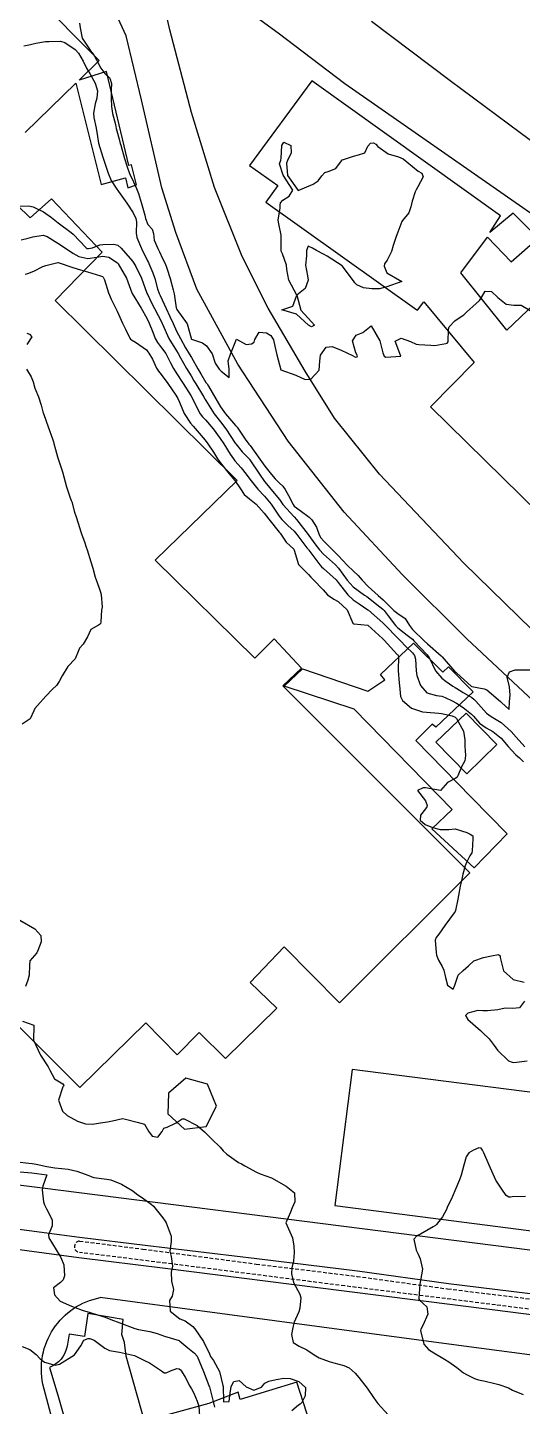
# Model space of a CAD drawing. Header units: metres. Extents: x 292545 to 299085, y 7450245 to 7463078.
# Drawn here: x 297158.7 to 297224.8, y 7452200.7 to 7452385 of the extents above; entities that cross this region are included whole.
import ezdxf

# ---------------------------------------------------------------- set-up
doc = ezdxf.new("R2010")
doc.units = ezdxf.units.M
doc.linetypes.add('DASHED', pattern=[0.75, 0.5, -0.25])
for name, color, linetype in [('Canteiro', 45, 'DASHED'), ('Curvas de Nivel 1m', 11, 'Continuous'), ('Curvas de Nivel 5m', 15, 'Continuous'), ('Edificações', 30, 'Continuous'), ('Vias Primárias', 230, 'Continuous')]:
    doc.layers.add(name, color=color, linetype=linetype)

msp = doc.modelspace()

# ---------------------------------------------------------------- linework, layer by layer
at = {"layer": 'Canteiro'}
msp.add_lwpolyline([(297273.08, 7452207.89), (297248.73, 7452210.75), (297221.26, 7452214.24), (297201.11, 7452216.78), (297177.21, 7452219.82), (297165.66, 7452221.26, -0.883015), (297165.66, 7452222.78), (297174.12, 7452221.71), (297189.28, 7452219.71), (297202.73, 7452218.06), (297214.86, 7452216.39), (297227.6, 7452214.84), (297241.47, 7452213.07), (297255.76, 7452211.26), (297265.94, 7452210.26), (297272.73, 7452209.78), (297273.08, 7452207.89)], format="xyb", dxfattribs=at)
at = {"layer": 'Curvas de Nivel 1m', "flags": 128}
for points, elevation in [([(297165.67, 7452385.56), (297165.75, 7452384.94), (297166.01, 7452383.56), (297167.09, 7452381.96), (297167.45, 7452381.55), (297167.93, 7452380.69), (297168.51, 7452379.54), (297169.06, 7452378.85), (297169.73, 7452378.2), (297169.92, 7452377.52), (297169.91, 7452376.64), (297169.91, 7452375.52), (297169.93, 7452374.45), (297170.08, 7452373.51), (297170.47, 7452372.01), (297170.58, 7452371.51), (297170.65, 7452371.2), (297170.95, 7452370.06), (297171.11, 7452369.5), (297171.19, 7452369.25), (297171.68, 7452367.49), (297172.01, 7452366.38), (297172.34, 7452365.49), (297172.88, 7452364.35), (297173.29, 7452363.48), (297173.53, 7452362.81), (297173.96, 7452361.47), (297174.38, 7452359.91), (297174.5, 7452359.46), (297174.81, 7452358.66), (297175.38, 7452358.03), (297175.54, 7452357.45), (297175.66, 7452356.58), (297176.14, 7452355.44), (297176.34, 7452355.01), (297176.76, 7452354.1), (297177.11, 7452353.43), (297177.35, 7452352.82), (297177.79, 7452351.42), (297178.19, 7452349.94), (297178.3, 7452349.41), (297178.58, 7452347.51), (297178.61, 7452347.41), (297178.68, 7452347.3), (297180.06, 7452345.4), (297180.57, 7452343.46), (297180.59, 7452343.39), (297180.63, 7452343.35), (297182.11, 7452342.85), (297182.62, 7452342.43), (297183.37, 7452341.35), (297183.81, 7452340.13), (297184.31, 7452339.34), (297184.58, 7452339.07), (297185.67, 7452338.23), (297185.64, 7452339.33), (297185.51, 7452340.42), (297185.86, 7452341.33), (297186.63, 7452343.31), (297187.93, 7452342.6), (297188.63, 7452342.71), (297188.99, 7452342.93), (297189.11, 7452343.29), (297189.67, 7452344.25), (297190.64, 7452344.19), (297191.21, 7452343.84), (297191.59, 7452343.26), (297191.76, 7452342.39), (297192.03, 7452341.25), (297192.58, 7452339.24), (297194.58, 7452338.51), (297195.82, 7452337.96), (297196.57, 7452337.99), (297197.68, 7452339.18), (297197.8, 7452340.38), (297197.85, 7452341.18), (297198.62, 7452342.25), (297199.42, 7452342.36), (297200.61, 7452341.86), (297202.16, 7452341.13), (297202.46, 7452340.98), (297202.6, 7452340.93), (297202.76, 7452340.96), (297202.81, 7452341.12), (297202.61, 7452341.51), (297202.13, 7452343.13), (297202.64, 7452343.88), (297203.52, 7452344.23), (297204.65, 7452345.1), (297205.81, 7452343.09), (297206.2, 7452341.5), (297206.37, 7452341.08), (297206.6, 7452340.94), (297208.6, 7452341.05), (297207.83, 7452343.06), (297208.64, 7452343.45), (297209.88, 7452343.04), (297210.63, 7452342.66), (297211.02, 7452342.63), (297212.63, 7452342.51), (297213.13, 7452342.5), (297214.63, 7452342.75), (297214.81, 7452342.8), (297214.93, 7452342.98), (297214.96, 7452344.66), (297215.08, 7452344.98), (297215.84, 7452345.8), (297216.67, 7452346.37), (297217.03, 7452346.6), (297217.39, 7452346.95), (297218.69, 7452348.11), (297219.13, 7452348.49), (297219.39, 7452348.92), (297219.86, 7452349.77), (297220.71, 7452349.69), (297221.56, 7452348.9), (297222.69, 7452347.99), (297223.69, 7452347.87), (297224.69, 7452347.87), (297226.44, 7452346.84)], 692), ([(297158.21, 7452382.54), (297159.1, 7452382.74), (297159.84, 7452382.89), (297161.11, 7452383.11), (297161.59, 7452383.13), (297163.11, 7452383.18), (297163.71, 7452382.99), (297165.09, 7452382.07), (297165.53, 7452381.57), (297166.14, 7452380.49), (297166.59, 7452379.55), (297167.06, 7452378.85), (297167.76, 7452377.54), (297168.05, 7452376.52), (297167.99, 7452375.54), (297167.77, 7452374.78), (297167.53, 7452373.54), (297167.58, 7452372.95), (297167.9, 7452371.54), (297168.07, 7452370.42), (297168.21, 7452369.54), (297168.77, 7452367.68), (297168.83, 7452367.53), (297168.92, 7452367.27), (297169.49, 7452365.52), (297169.91, 7452364.54), (297170.57, 7452363.5), (297170.87, 7452363.08), (297171.98, 7452361.49), (297172.83, 7452360.22), (297173.18, 7452359.48), (297173.26, 7452359.03), (297173.23, 7452357.48), (297173.34, 7452356.93), (297173.94, 7452355.47), (297174.76, 7452353.8), (297174.87, 7452353.57), (297174.92, 7452353.46), (297175.47, 7452352.18), (297175.71, 7452351.45), (297176.1, 7452350.05), (297176.3, 7452349.44), (297176.42, 7452349.16), (297176.69, 7452348.6), (297177.23, 7452347.42), (297177.72, 7452346.36), (297178.16, 7452345.41), (297178.64, 7452344.4), (297179.15, 7452343.4), (297179.84, 7452342.17), (297180.31, 7452341.39), (297180.61, 7452340.88), (297181.48, 7452339.38), (297181.89, 7452338.68), (297182.56, 7452337.56), (297182.7, 7452337.36), (297182.89, 7452337.03), (297183.88, 7452335.35), (297184.52, 7452334.3), (297185.19, 7452333.33), (297186.5, 7452331.79), (297186.73, 7452331.55), (297186.91, 7452331.31), (297187.8, 7452329.97), (297188.3, 7452329.29), (297188.38, 7452329.2), (297188.46, 7452329.1), (297189.75, 7452327.28), (297190.43, 7452326.36), (297191.33, 7452325.26), (297191.82, 7452324.67), (297192.4, 7452324.1), (297192.85, 7452323.69), (297193.16, 7452323.24), (297193.6, 7452322.44), (297194.22, 7452321.22), (297194.37, 7452321.03), (297195.15, 7452320.42), (297196.35, 7452319.54), (297196.72, 7452319.19), (297197.35, 7452318.21), (297197.71, 7452317.18), (297197.92, 7452316.78), (297198.31, 7452316.32), (297199.47, 7452315.16), (297200.29, 7452314.38), (297201.45, 7452313.14), (297202.26, 7452312.31), (297202.89, 7452311.75), (297203.42, 7452311.11), (297204.24, 7452310.28), (297205.56, 7452309.09), (297206.22, 7452308.48), (297207.68, 7452307.07), (297208.2, 7452306.65), (297209.16, 7452306.01), (297209.78, 7452305.04), (297210.18, 7452304.54), (297211.74, 7452303.01), (297212.15, 7452302.62), (297214, 7452300.99), (297214.13, 7452300.86), (297215.79, 7452298.96), (297215.95, 7452298.82), (297216.1, 7452298.69), (297218.02, 7452296.94), (297218.08, 7452296.91), (297219.76, 7452296.59), (297220.08, 7452296.44), (297221.93, 7452294.89), (297222.06, 7452294.78), (297223.08, 7452293.85), (297223.14, 7452294.88), (297223.22, 7452295.73), (297223.14, 7452296.88), (297222.83, 7452298.15), (297223.14, 7452298.88), (297223.86, 7452299.12), (297224.11, 7452299.14), (297225.82, 7452299.13)], 693), ([(297157.39, 7452361.12), (297158.85, 7452361.16), (297159.45, 7452361.04), (297160.83, 7452360.37), (297161.92, 7452359.61), (297162.82, 7452358.9), (297164.54, 7452357.58), (297164.8, 7452357.35), (297166.54, 7452355.55), (297166.67, 7452355.45), (297166.77, 7452355.43), (297166.88, 7452355.44), (297167.38, 7452355.54), (297168.39, 7452355.92), (297168.78, 7452355.98), (297170.27, 7452356.02), (297170.78, 7452355.89), (297171.25, 7452355.5), (297172.76, 7452353.76), (297172.94, 7452353.48), (297173.17, 7452353.06), (297173.93, 7452351.47), (297174.68, 7452349.49), (297174.69, 7452349.46), (297174.7, 7452349.42), (297175.35, 7452348.11), (297175.69, 7452347.44), (297176.65, 7452345.55), (297176.71, 7452345.43), (297176.76, 7452345.32), (297177.61, 7452343.42), (297178.62, 7452341.77), (297178.85, 7452341.41), (297179.17, 7452340.84), (297179.98, 7452339.4), (297180.57, 7452338.43), (297180.96, 7452337.78), (297181.2, 7452337.38), (297182.21, 7452335.69), (297182.4, 7452335.36), (297182.44, 7452335.27), (297182.53, 7452335.13), (297183.66, 7452333.35), (297184.5, 7452332.26), (297185.22, 7452331.33), (297186.46, 7452329.45), (297186.55, 7452329.32), (297187.4, 7452328.26), (297188.38, 7452327.29), (297188.41, 7452327.26), (297188.44, 7452327.21), (297189.7, 7452325.28), (297190.4, 7452324.3), (297190.86, 7452323.73), (297191.24, 7452323.26), (297192.38, 7452321.88), (297192.64, 7452321.51), (297192.84, 7452321.24), (297194.35, 7452319.58), (297194.67, 7452319.22), (297195.92, 7452317.61), (297196.23, 7452317.2), (297196.32, 7452317.08), (297197.11, 7452315.99), (297197.75, 7452315.18), (297198.29, 7452314.6), (297199.87, 7452313.15), (297200.27, 7452312.72), (297201.45, 7452311.14), (297202.24, 7452310.23), (297203.74, 7452309.11), (297204.05, 7452308.93), (297204.22, 7452308.82), (297205.41, 7452307.88), (297206.2, 7452307.24), (297206.36, 7452307.08), (297206.9, 7452306.37), (297207.89, 7452305.06), (297208.18, 7452304.76), (297209.43, 7452303.77), (297210.16, 7452303.21), (297210.34, 7452303.03), (297212.13, 7452301.13), (297212.23, 7452301.01), (297212.38, 7452300.76), (297213.23, 7452299), (297214.09, 7452298.04), (297214.68, 7452297.58), (297215.54, 7452296.97), (297215.87, 7452296.76), (297216.08, 7452296.63), (297216.91, 7452296.12), (297218.07, 7452295.42), (297218.36, 7452295.23), (297218.63, 7452294.93), (297220.04, 7452293.36), (297220.68, 7452292.9), (297222.02, 7452292.08), (297223.35, 7452290.88), (297224, 7452290.13), (297225.17, 7452288.85)], 694), ([(297158.39, 7452352), (297158.74, 7452352.1), (297159.55, 7452352.44), (297160.75, 7452353.04), (297161.16, 7452353.2), (297162.75, 7452353.57), (297162.79, 7452353.56), (297164.75, 7452352.91), (297165.79, 7452352.61), (297166.74, 7452352.34), (297168.48, 7452351.79), (297168.73, 7452351.72), (297168.82, 7452351.62), (297168.87, 7452351.53), (297168.99, 7452351.27), (297169.53, 7452349.52), (297169.88, 7452348.7), (297170.49, 7452347.5), (297170.68, 7452347.09), (297171.41, 7452345.49), (297171.83, 7452344.68), (297172.39, 7452343.48), (297172.49, 7452343.34), (297172.63, 7452343.25), (297173.16, 7452342.94), (297174.62, 7452341.91), (297174.8, 7452341.65), (297174.92, 7452341.46), (297175.4, 7452340.65), (297175.97, 7452339.44), (297176.2, 7452339.05), (297176.57, 7452338.61), (297177.46, 7452337.42), (297178.54, 7452335.85), (297178.8, 7452335.41), (297179.03, 7452334.91), (297179.66, 7452333.4), (297180.5, 7452332.11), (297180.83, 7452331.72), (297181.13, 7452331.38), (297182.47, 7452329.85), (297182.83, 7452329.36), (297183.59, 7452328.21), (297184.12, 7452327.34), (297184.44, 7452326.84), (297185.64, 7452325.33), (297186.41, 7452324.45), (297187.17, 7452323.31), (297187.66, 7452322.58), (297188.38, 7452321.97), (297189.25, 7452321.28), (297190.35, 7452320.06), (297190.96, 7452319.26), (297192.33, 7452317.53), (297192.46, 7452317.39), (297192.57, 7452317.25), (297193.26, 7452316.18), (297194.3, 7452315.24), (297194.32, 7452315.22), (297194.37, 7452315.15), (297194.94, 7452313.21), (297196.26, 7452311.87), (297196.58, 7452311.52), (297196.89, 7452311.19), (297198.23, 7452309.83), (297198.82, 7452309.16), (297199.63, 7452308.57), (297200.21, 7452308.25), (297201.44, 7452307.14), (297202.19, 7452305.39), (297202.34, 7452305.28), (297204.18, 7452305.11), (297204.21, 7452305.1), (297206.16, 7452303.3), (297206.38, 7452303.08), (297208.13, 7452301.19), (297208.2, 7452301.13), (297208.25, 7452301.06), (297208.27, 7452300.92), (297208.24, 7452299.06), (297208.39, 7452297.36), (297208.43, 7452297.05), (297208.58, 7452295.57), (297208.81, 7452295.05), (297210.05, 7452294.01), (297211.52, 7452293.54), (297212.04, 7452293.46), (297213.69, 7452293.35), (297214.04, 7452293.31), (297215.46, 7452292.97), (297215.87, 7452292.8), (297216.03, 7452292.64), (297216.98, 7452290.95), (297217.17, 7452289.77), (297217.14, 7452288.95), (297217.25, 7452287.66), (297217.14, 7452286.95), (297216.72, 7452286.18), (297216.22, 7452284.96), (297216.12, 7452284.77), (297215.94, 7452284.67), (297214.83, 7452284.08), (297213.91, 7452282.99), (297211.92, 7452283.37), (297211.59, 7452283.34), (297210.81, 7452283.02), (297211.9, 7452281.62), (297212.12, 7452281.01), (297212.09, 7452280.81), (297211.89, 7452280.55), (297211.21, 7452279.69), (297211.2, 7452279.02), (297211.86, 7452278.45), (297212.82, 7452278.04), (297213.85, 7452277.79), (297215.02, 7452277.81), (297215.86, 7452277.86), (297217.41, 7452277.38), (297217.85, 7452277.18), (297218.23, 7452276.94), (297218.24, 7452276.53), (297218.13, 7452274.94), (297218.09, 7452274.66), (297217.81, 7452274.28), (297217.36, 7452273.38), (297217.21, 7452272.95), (297216.9, 7452271.83), (297216.7, 7452270.95), (297216.51, 7452270.21), (297216.31, 7452268.95), (297216.24, 7452268.46), (297215.9, 7452266.96), (297215.86, 7452266.82), (297215.72, 7452266.65), (297214.5, 7452264.98), (297213.69, 7452263.78), (297213.34, 7452263.34), (297213.2, 7452262.99), (297213.32, 7452261.33), (297213.35, 7452260.99), (297213.65, 7452260.33), (297214.11, 7452259.46), (297214.35, 7452258.98), (297214.59, 7452258.01), (297214.86, 7452256.98), (297215.6, 7452256.47), (297215.82, 7452256.97), (297216.26, 7452258.33), (297216.91, 7452258.95), (297217.64, 7452259.58), (297218.35, 7452260.23), (297219.65, 7452260.67), (297220.71, 7452260.9), (297221.65, 7452261.08), (297221.86, 7452260.89), (297221.87, 7452260.67), (297222.3, 7452258.88), (297223.62, 7452257.74), (297225.08, 7452257.38)], 696), ([(297158.64, 7452344.15), (297158.99, 7452344), (297159.27, 7452343.64), (297158.62, 7452342.6)], 697), ([(297158.58, 7452339.31), (297159.22, 7452338.29), (297159.45, 7452337.64), (297159.71, 7452336.78), (297160.18, 7452335.63), (297160.53, 7452334.53), (297160.76, 7452333.62), (297160.88, 7452333.25), (297161.49, 7452331.61), (297162.04, 7452330.03), (297162.19, 7452329.6), (297162.25, 7452329.39), (297162.45, 7452328.6), (297162.71, 7452327.6), (297162.84, 7452327.2), (297163.38, 7452325.59), (297163.74, 7452324.25), (297163.92, 7452323.58), (297164.38, 7452322.27), (297164.57, 7452321.77), (297164.62, 7452321.58), (297164.99, 7452320.2), (297165.21, 7452319.57), (297165.5, 7452318.73), (297165.84, 7452317.56), (297165.96, 7452317.19), (297166.31, 7452316.22), (297166.55, 7452315.55), (297166.68, 7452315.17), (297167.17, 7452313.55), (297167.43, 7452312.71), (297167.75, 7452311.54), (297167.87, 7452311.15), (297168.24, 7452310.17), (297168.47, 7452309.53), (297168.56, 7452309.19), (297168.69, 7452307.53), (297168.61, 7452307.11), (297168.53, 7452305.53), (297168.45, 7452305.26), (297168.18, 7452305.11), (297167.19, 7452304.52), (297166.74, 7452303.55), (297166.14, 7452302.58), (297165.65, 7452302.05), (297165.47, 7452301.57), (297165.08, 7452300.62), (297164.11, 7452299.58), (297163.36, 7452298.32), (297162.95, 7452297.59), (297162.61, 7452297.06), (297162.07, 7452296.55), (297161.17, 7452295.61), (297160.05, 7452294.37), (297159.7, 7452293.98), (297159.54, 7452293.63), (297159.08, 7452292.59), (297158.02, 7452291.89)], 697), ([(297157.7, 7452265.65), (297159.69, 7452264.51), (297160.51, 7452263.62), (297160.53, 7452262.76), (297160.11, 7452261.63), (297159.97, 7452261.3), (297159.65, 7452260.96), (297159.04, 7452260.24), (297158.99, 7452259.64), (297158.92, 7452258.33), (297158.75, 7452257.64), (297158.43, 7452256.81)], 697), ([(297225.15, 7452254.85), (297224.47, 7452253.96), (297223.57, 7452253.86), (297222.56, 7452253.89), (297221.57, 7452253.69), (297220.2, 7452253.54), (297219.57, 7452253.57), (297218.89, 7452253.6), (297217.57, 7452253.25), (297217.23, 7452252.95), (297217.55, 7452252.41), (297219.25, 7452250.92), (297219.53, 7452250.67), (297220.4, 7452249.79), (297221.07, 7452248.9), (297221.5, 7452248.31), (297223.01, 7452246.87), (297223.48, 7452246.68), (297223.69, 7452246.66), (297225.48, 7452246.85)], 696), ([(297158.05, 7452252.15), (297159.54, 7452251.63), (297159.51, 7452249.63), (297160.46, 7452247.62), (297161.47, 7452246.08), (297161.71, 7452245.61), (297162.32, 7452244.47), (297163.44, 7452243.78), (297163.56, 7452243.58), (297163.53, 7452243.49), (297163.44, 7452243.38), (297162.84, 7452241.59), (297163.4, 7452240.14), (297164.03, 7452239.57), (297165.39, 7452238.82), (297166.47, 7452238.46), (297167.38, 7452238.41), (297168.45, 7452238.59), (297169.39, 7452238.73), (297170.06, 7452238.83), (297171.39, 7452239.16), (297171.79, 7452239.09), (297173.38, 7452238.65), (297174.35, 7452238.42), (297174.89, 7452237.45), (297175.36, 7452236.8), (297176.13, 7452236.66), (297176.72, 7452237.43), (297176.94, 7452237.86), (297177.38, 7452237.99), (297178.59, 7452238.6), (297179.39, 7452239.1), (297179.65, 7452239.13), (297181.38, 7452238.21), (297182.37, 7452237.36), (297183.36, 7452236.39), (297184.45, 7452235.33), (297184.88, 7452234.86), (297185.33, 7452234.41), (297186.89, 7452233.3), (297187.32, 7452233.08), (297187.77, 7452232.84), (297189.31, 7452231.99), (297189.81, 7452231.77), (297191.3, 7452231.25), (297193.29, 7452230.12), (297194.38, 7452229.22), (297194.45, 7452228.03), (297194.1, 7452227.22), (297193.85, 7452226.62), (297193.22, 7452225.23), (297194.12, 7452223.22), (297194.32, 7452222.09), (297194.36, 7452221.22), (297194.27, 7452220.12), (297194.05, 7452219.22), (297193.99, 7452218.38), (297194.26, 7452217.22), (297195.11, 7452215.7), (297195.25, 7452215.21), (297195.09, 7452213.82), (297194.97, 7452213.33), (297194.93, 7452213.21), (297194.36, 7452211.92), (297194.15, 7452211.22), (297193.98, 7452210.29), (297194.21, 7452209.22), (297195.03, 7452208.72), (297196.05, 7452208.22), (297197.02, 7452207.56), (297197.7, 7452207.17), (297199.01, 7452206.7), (297199.66, 7452206.5), (297201, 7452206.13), (297201.69, 7452205.82), (297202.48, 7452205.12), (297202.98, 7452204.53), (297204.12, 7452203.1), (297204.95, 7452201.85), (297205.27, 7452201.41), (297205.54, 7452201.08), (297206.92, 7452199.54)], 697), ([(297225.27, 7452228.72), (297223.47, 7452228.67), (297223.27, 7452228.64), (297223.03, 7452228.63), (297222.7, 7452228.88), (297222.12, 7452229.72), (297221.29, 7452230.9), (297220.41, 7452232.91), (297219.69, 7452234.57), (297219.53, 7452234.92), (297219.35, 7452235.18), (297219.04, 7452235.23), (297218.3, 7452234.93), (297217.68, 7452234.59), (297217.33, 7452234.02), (297217.03, 7452232.94), (297216.66, 7452231.6), (297216.42, 7452230.95), (297215.82, 7452229.51), (297215.61, 7452228.96), (297215.27, 7452228.23), (297214.85, 7452227.38), (297214.69, 7452226.98), (297214.19, 7452226.03), (297213.39, 7452224.99), (297213.29, 7452224.92), (297213.22, 7452224.88), (297212.91, 7452224.68), (297211.21, 7452223.71), (297210.75, 7452223.48), (297210.36, 7452223.03), (297210.67, 7452221.54), (297210.9, 7452221.02), (297211.17, 7452220.39), (297211.49, 7452219.01), (297211.13, 7452217.02), (297210.99, 7452215.13), (297211.01, 7452215.02), (297211.1, 7452214.86), (297212.07, 7452213.98), (297212.22, 7452213), (297211.54, 7452211.48), (297211.29, 7452211.02), (297211.25, 7452210.82), (297211.67, 7452209.01), (297212.3, 7452208.28), (297213.02, 7452207.82), (297214.46, 7452206.98), (297215.01, 7452206.62), (297216.09, 7452205.87), (297216.99, 7452205.18), (297217.36, 7452204.94), (297218.45, 7452204.4), (297218.98, 7452204.22), (297219.85, 7452204.03), (297220.97, 7452203.8), (297221.68, 7452203.6), (297222.97, 7452203.14), (297223.53, 7452202.86), (297224.96, 7452202.27)], 696), ([(297157.32, 7452233.39), (297158.89, 7452233.21), (297159.32, 7452233.15), (297159.89, 7452233.05), (297161.31, 7452232.73), (297162.36, 7452232.56), (297163.31, 7452232.48), (297164.14, 7452232.41), (297165.31, 7452232.14), (297166.89, 7452231.54), (297167.3, 7452231.35), (297167.57, 7452231.27), (297169.3, 7452231.06), (297169.85, 7452230.95), (297171.29, 7452230.4), (297172.77, 7452229.48), (297173.27, 7452229.1), (297174.24, 7452228.44), (297175.26, 7452227.71), (297175.54, 7452227.44), (297176.78, 7452225.88), (297177.12, 7452225.42), (297177.23, 7452225.22), (297177.89, 7452223.41), (297177.89, 7452222.71), (297177.74, 7452221.41), (297177.89, 7452220.7), (297178.09, 7452219.41), (297177.92, 7452218.64), (297177.97, 7452217.41), (297178.24, 7452216.3), (297178.03, 7452215.41), (297177.67, 7452214.85), (297177.79, 7452213.41), (297179.07, 7452212.39), (297179.8, 7452212.12), (297180.81, 7452211.37), (297181.06, 7452211.06), (297182.23, 7452209.36), (297183.02, 7452207.7), (297183.17, 7452207.35), (297183.55, 7452206.8), (297184.37, 7452205.34), (297184.83, 7452203.46), (297184.84, 7452203.33), (297184.91, 7452201.36), (297184.91, 7452201.33), (297184.94, 7452201.27), (297185.66, 7452201.32), (297185.75, 7452202.12), (297185.92, 7452203.32), (297186.3, 7452203.99), (297186.98, 7452204.15), (297187.93, 7452203.29), (297188.96, 7452202.85), (297189.98, 7452203.26), (297190.45, 7452203.77), (297190.97, 7452204.04), (297191.96, 7452204.26), (297192.98, 7452204.44), (297193.8, 7452204.4), (297194.97, 7452203.99), (297195.86, 7452203.2), (297195.83, 7452202.08), (297195.38, 7452201.2), (297195.16, 7452200.99), (297194.94, 7452200.83), (297194.05, 7452200.09)], 698), ([(297157.7, 7452232.05), (297159.31, 7452231.88), (297161.3, 7452231.61), (297160.77, 7452230.13), (297160.66, 7452229.62), (297160.85, 7452228.03), (297160.98, 7452227.61), (297161.25, 7452227.09), (297162.03, 7452225.6), (297162.01, 7452224.82), (297161.52, 7452223.61), (297161.58, 7452223.23), (297162.54, 7452221.6), (297163.17, 7452220.57), (297163.58, 7452219.58), (297163.67, 7452218.12), (297163.5, 7452217.58), (297163.13, 7452217.25), (297162.2, 7452216.52), (297162.3, 7452215.6), (297163.1, 7452214.74), (297164.58, 7452214.08), (297165.09, 7452213.91), (297166.01, 7452213.55), (297167.08, 7452213.23), (297167.51, 7452213.1), (297169.07, 7452212.59), (297169.87, 7452212.31), (297171.07, 7452211.85), (297171.98, 7452211.48), (297173.06, 7452211.09), (297173.54, 7452210.97), (297175.05, 7452210.7), (297176.06, 7452210.42), (297177.04, 7452210.08), (297178.96, 7452209.48), (297179.03, 7452209.44), (297179.09, 7452209.4), (297180.14, 7452208.5), (297181.02, 7452207.81), (297181.38, 7452207.37), (297181.72, 7452206.65), (297182.23, 7452205.36), (297182.96, 7452203.49), (297183.01, 7452203.35), (297183.03, 7452203.28), (297183.54, 7452201.34), (297183.72, 7452200.56)], 699)]:
    msp.add_lwpolyline(points, dxfattribs=dict(at, elevation=elevation))
at = {"layer": 'Curvas de Nivel 1m', "elevation": 692, "flags": 128}
msp.add_lwpolyline([(297204.95, 7452369.59), (297205.25, 7452369.4), (297205.52, 7452369.09), (297206.93, 7452368.09), (297208.27, 7452367.7), (297208.92, 7452367.44), (297209.4, 7452367.05), (297210.9, 7452365.8), (297211.4, 7452365.52), (297211.57, 7452365.02), (297210.88, 7452363.71), (297210.63, 7452363.28), (297210.54, 7452363.03), (297210.12, 7452361.77), (297209.92, 7452361.04), (297209.67, 7452360.2), (297208.82, 7452359.18), (297208.73, 7452359.05), (297208.22, 7452357.65), (297208, 7452357.06), (297207.58, 7452355.87), (297207.35, 7452355.07), (297206.76, 7452353.9), (297206.44, 7452353.4), (297206.37, 7452353.08), (297206.74, 7452352.21), (297208.72, 7452351.05), (297206.72, 7452350.32), (297205.74, 7452350.06), (297204.71, 7452350.06), (297203.62, 7452350.21), (297202.72, 7452350.61), (297202.47, 7452350.87), (297202.28, 7452351.13), (297200.75, 7452353.15), (297198.77, 7452354.44), (297198.29, 7452354.7), (297197.32, 7452355.18), (297196.78, 7452355.49), (297196.2, 7452355.78), (297195.99, 7452355.2), (297196.01, 7452354.45), (297195.88, 7452353.21), (297196.13, 7452351.81), (297196.23, 7452351.2), (297195.8, 7452350.12), (297194.7, 7452349.22), (297195.22, 7452347.21), (297196.66, 7452345.63), (297197.05, 7452345.19), (297196.65, 7452344.98), (297196.28, 7452345.2), (297194.67, 7452346.66), (297192.68, 7452347.24), (297194.19, 7452347.73), (297194.7, 7452349.22), (297193.65, 7452351.23), (297193.35, 7452352.63), (297193.34, 7452353.23), (297192.77, 7452354.72), (297192.62, 7452355.09), (297192.62, 7452355.24), (297192.63, 7452355.39), (297192.63, 7452357.24), (297192.31, 7452358.74), (297192.23, 7452359.25), (297192.46, 7452360.87), (297192.49, 7452361.25), (297192.54, 7452361.56), (297192.85, 7452361.91), (297193.66, 7452362.43), (297194.16, 7452363.23), (297192.89, 7452365.24), (297192.41, 7452366.75), (297192.57, 7452367.25), (297192.62, 7452367.54), (297192.68, 7452369.24), (297192.95, 7452369.67), (297193.92, 7452369.23), (297193.93, 7452368.23), (297193.45, 7452367.23), (297193.31, 7452366.84), (297193.45, 7452365.23), (297194.87, 7452363.22), (297196.88, 7452364.05), (297197.57, 7452364.5), (297198.04, 7452365.18), (297198.44, 7452365.63), (297198.9, 7452365.75), (297199.91, 7452366.15), (297200.67, 7452367.15), (297200.78, 7452367.29), (297200.92, 7452367.33), (297202.27, 7452367.78), (297202.93, 7452367.98), (297203.79, 7452368.25), (297204.18, 7452369.11), (297204.53, 7452369.52)], close=True, dxfattribs=at)
at = {"layer": 'Curvas de Nivel 5m', "flags": 128}
for points, elevation in [([(297157.86, 7452356.59), (297158.79, 7452356.82), (297159.44, 7452356.99), (297160.8, 7452357.22), (297161.34, 7452357.07), (297162.78, 7452356.18), (297163.64, 7452355.59), (297164.77, 7452354.81), (297165.56, 7452354.37), (297166.76, 7452354.11), (297167.99, 7452354.31), (297168.76, 7452354.43), (297169.56, 7452354.31), (297170.75, 7452353.52), (297170.77, 7452353.5), (297170.83, 7452353.42), (297171.94, 7452351.49), (297172.66, 7452349.52), (297172.68, 7452349.48), (297172.7, 7452349.44), (297173.9, 7452347.47), (297174.66, 7452346.13), (297174.99, 7452345.45), (297175.47, 7452344.28), (297175.78, 7452343.44), (297176.07, 7452342.88), (297176.62, 7452342.19), (297177.18, 7452341.42), (297177.82, 7452340.19), (297178.21, 7452339.41), (297178.58, 7452338.82), (297179.53, 7452337.4), (297180.54, 7452335.81), (297180.76, 7452335.39), (297181.32, 7452334.18), (297181.78, 7452333.37), (297182.1, 7452332.96), (297182.5, 7452332.53), (297183.54, 7452331.35), (297184.47, 7452330.06), (297184.94, 7452329.34), (297185.81, 7452327.97), (297186.24, 7452327.32), (297186.44, 7452327.07), (297187.27, 7452326.14), (297187.92, 7452325.3), (297188.41, 7452324.62), (297189.51, 7452323.28), (297190.38, 7452322.33), (297191.26, 7452321.26), (297192.35, 7452319.66), (297192.68, 7452319.24), (297193.52, 7452318.42), (297194.33, 7452317.65), (297194.7, 7452317.22), (297196.06, 7452315.45), (297196.25, 7452315.2), (297196.3, 7452315.13), (297197.8, 7452313.18), (297198.01, 7452312.92), (297198.27, 7452312.68), (297199.94, 7452311.15), (297200.25, 7452310.79), (297201.51, 7452309.14), (297202.22, 7452308.49), (297203.04, 7452307.95), (297204.2, 7452307.17), (297204.29, 7452307.1), (297206.19, 7452305.43), (297206.54, 7452305.08), (297208.16, 7452303.41), (297208.51, 7452303.05), (297209.3, 7452302.2), (297210.14, 7452301.4), (297210.43, 7452301.03), (297210.57, 7452300.58), (297210.65, 7452299.02), (297210.73, 7452298.39), (297211.21, 7452297.02), (297212.07, 7452296.08), (297213.35, 7452295.72), (297214.07, 7452295.6), (297214.51, 7452295.42), (297215.48, 7452294.97), (297216.06, 7452294.66), (297216.92, 7452294.08), (297218.04, 7452293.22), (297218.31, 7452292.94), (297219.11, 7452292.01), (297220.02, 7452291.38), (297220.91, 7452290.9), (297222, 7452290), (297222.93, 7452288.88), (297223.97, 7452287.77), (297224.46, 7452287.35), (297224.98, 7452286.85)], 695), ([(297157.98, 7452208.7), (297159.02, 7452208.29), (297159.85, 7452207.62), (297160.41, 7452207.02), (297161, 7452206.58), (297162.39, 7452206.21), (297163, 7452206.33), (297165.01, 7452207.56), (297165.82, 7452208.77), (297166.25, 7452209.55), (297166.82, 7452209.77), (297167.05, 7452209.76), (297167.64, 7452209.53), (297169.03, 7452208.48), (297169.67, 7452208.16), (297171.02, 7452207.91), (297173.01, 7452207.47), (297174.36, 7452206.8), (297175, 7452206.5), (297176.63, 7452205.42), (297176.99, 7452205.16), (297177.26, 7452205.15), (297177.83, 7452205.41), (297178.67, 7452205.73), (297179, 7452205.68), (297179.15, 7452205.56), (297179.28, 7452205.4), (297179.8, 7452204.57), (297180.42, 7452203.38), (297180.62, 7452203.03), (297180.95, 7452202.46), (297181.39, 7452201.37), (297181.6, 7452200.7), (297181.7, 7452199.36)], 700)]:
    msp.add_lwpolyline(points, dxfattribs=dict(at, elevation=elevation))
at = {"layer": 'Edificações'}
for points in [[(297158.42, 7452370.96), (297165.19, 7452377.57), (297168.54, 7452364.01), (297171.8, 7452364.9), (297172.1, 7452363.58), (297173.27, 7452363.97), (297172.6, 7452366.64), (297172.26, 7452366.54), (297169.25, 7452379.09), (297165.63, 7452377.96), (297168.29, 7452380.58), (297159.57, 7452389.42)], [(297227.41, 7452348.94), (297222.76, 7452344.54), (297216.62, 7452352.2), (297220.17, 7452356.98), (297223.35, 7452353.68), (297226.97, 7452356.83), (297223.6, 7452360.18), (297220.5, 7452357.57), (297221.93, 7452359.82), (297196.71, 7452377.85), (297188.4, 7452366.53), (297192.17, 7452363.86), (297190.58, 7452361.64), (297210.75, 7452347.24), (297210.84, 7452347.2), (297211.68, 7452348.3), (297218.39, 7452340.2), (297212.57, 7452334.29), (297243.96, 7452303.46)], [(297145.78, 7452263.2), (297165.72, 7452243.32), (297174.51, 7452251.95), (297178.72, 7452247.67), (297181.65, 7452250.64), (297185.18, 7452247.17), (297192.04, 7452253.89), (297188.48, 7452257.35), (297193.03, 7452262.09), (297200.41, 7452254.64), (297217.84, 7452272), (297192.83, 7452296.98), (297195.35, 7452299.35), (297191.68, 7452303.27), (297189.1, 7452300.68), (297175.79, 7452313.8), (297186.75, 7452324.44), (297162.4, 7452348.52), (297168.69, 7452354.98), (297161.9, 7452362.1), (297159.08, 7452359.54), (297155.52, 7452363.02)]]:
    msp.add_lwpolyline(points, dxfattribs=at)
for points in [[(297218.41, 7452272.67), (297212.75, 7452277.87), (297215.47, 7452280.46), (297202.36, 7452293.86), (297193.02, 7452296.97), (297195.45, 7452299.28), (297204.2, 7452296.26), (297206.47, 7452297.8), (297205.87, 7452298.51), (297210.3, 7452302.71), (297214.2, 7452298.84), (297214.99, 7452299.52), (297218.28, 7452296.17), (297213.29, 7452291.47), (297212.77, 7452291.89), (297210.61, 7452289.68), (297218.05, 7452282.06), (297222.79, 7452277.23)], [(297221.42, 7452289.16), (297217.35, 7452293.34), (297213.27, 7452289.47), (297217.42, 7452285.23)], [(297182.78, 7452243.74), (297179.89, 7452244.57), (297177.54, 7452242.54), (297177.46, 7452239.77), (297179.7, 7452237.75), (297182.61, 7452238.11), (297183.97, 7452240.82)], [(297227.08, 7452224.01), (297228.97, 7452242.29), (297202.08, 7452245.71), (297199.78, 7452227.54), (297227.08, 7452224.01)]]:
    msp.add_lwpolyline(points, close=True, dxfattribs=at)
at = {"layer": 'Edificações', "elevation": 705.34}
msp.add_lwpolyline([(297197.76, 7452194.36), (297194.72, 7452203.91), (297187.13, 7452201.58), (297186.88, 7452202.56), (297182.94, 7452201.07), (297174.35, 7452198.7), (297171.9, 7452207.4), (297171.69, 7452209.24), (297171.31, 7452210.27), (297171.48, 7452212.31), (297166.77, 7452213.09), (297166.31, 7452210.01), (297164.3, 7452210.34), (297164.01, 7452208.74, -0.262822), (297161.64, 7452205.89), (297162.77, 7452202.18), (297164.02, 7452197.82)], format="xyb", dxfattribs=at)
at = {"layer": 'Vias Primárias'}
for points in [[(297180.99, 7452392.49), (297192.19, 7452384.3), (297201.14, 7452377.52), (297238.27, 7452351.62)], [(297227.02, 7452294.33), (297217.41, 7452303.28), (297208.83, 7452311.82), (297201.04, 7452320.22), (297193.55, 7452329.71), (297186.81, 7452339.99), (297181.35, 7452350.03), (297178.52, 7452357.6), (297176.65, 7452363.56), (297173.94, 7452375.33), (297171.9, 7452383.87), (297168.66, 7452390.95)], [(297356.38, 7452290.63), (297335.88, 7452299.12), (297315.15, 7452308.35), (297303.12, 7452312.74), (297303.85, 7452315.08), (297292.72, 7452320.94), (297282.2, 7452327.03), (297277.19, 7452329.93), (297269.03, 7452337.07), (297262.88, 7452342.33), (297254.03, 7452348.97), (297245.61, 7452355.3), (297236.88, 7452361.8), (297224.56, 7452370.93), (297215.2, 7452377.87), (297204.7, 7452385.78)]]:
    msp.add_lwpolyline(points, dxfattribs=at)
for points in [[(297322.68, 7452209.98), (297292.76, 7452214.43, -0.264827), (297286.3, 7452219.5), (297280.94, 7452233.08), (297276.9, 7452242.24), (297273.14, 7452249.29), (297264.72, 7452261.36), (297261.34, 7452267.82), (297255.29, 7452275.36), (297251.17, 7452279.6), (297240, 7452291.81), (297229.78, 7452300.98), (297217.03, 7452313.38), (297205.76, 7452325.28), (297199.75, 7452332.76), (297195.8, 7452339.05), (297190.88, 7452347.49), (297187.39, 7452354.37), (297183.72, 7452363.62), (297180.65, 7452373.61), (297177.75, 7452384.67), (297177.19, 7452387.02, -0.326276)], [(297095.52, 7452238.05), (297160.73, 7452229.9), (297255.96, 7452217.77, 0.198058)], [(297104.23, 7452231.25), (297120.05, 7452229.03), (297149.15, 7452225.47), (297165.65, 7452223.31), (297174.42, 7452222.25), (297189.37, 7452220.43), (297202.82, 7452218.78), (297214.96, 7452217.11), (297227.69, 7452215.56), (297241.57, 7452213.8), (297255.84, 7452211.99), (297266, 7452210.99), (297279.17, 7452210.09, -0.694393), (297279.81, 7452206.39), (297248.64, 7452210.03), (297221.17, 7452213.52), (297201.02, 7452216.06), (297177.12, 7452219.1), (297165.57, 7452220.54), (297148.66, 7452222.83), (297138.36, 7452224.15), (297108.29, 7452228.19)]]:
    msp.add_lwpolyline(points, format="xyb", dxfattribs=at)
for points, elevation in [([(297164.12, 7452191.14), (297160.77, 7452203.67, -0.417682), (297168.41, 7452215.22, -0.629423)], 702.77), ([(297263.81, 7452135.69), (297279.37, 7452137.13), (297294.64, 7452138.92, 0.268897), (297298.56, 7452141.84), (297298.29, 7452144.82), (297296.77, 7452153.61), (297294.28, 7452165.17), (297289.37, 7452180.73), (297285.03, 7452194.1, 0.20164), (297274.74, 7452201.15), (297241.64, 7452205.49), (297217.01, 7452208.71), (297179.06, 7452213.81), (297168.41, 7452215.22)], 702.97)]:
    msp.add_lwpolyline(points, format="xyb", dxfattribs=dict(at, elevation=elevation))

doc.saveas('drawing.dxf')
